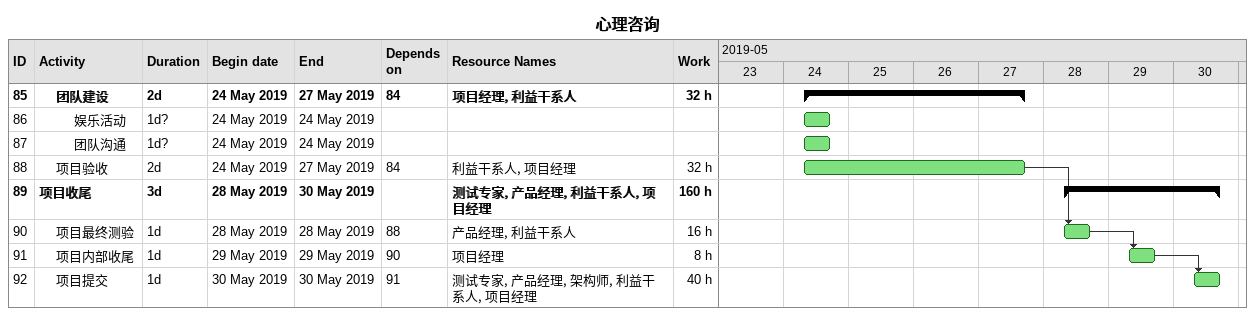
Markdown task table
心理咨询

| ID | Level | Task | Duration | Start | Finish | Predecessors | Resources | Work (h) |
|---|---|---|---|---|---|---|---|---|
| 85 | 2 | **团队建设** | 2d | 2019-05-24 | 2019-05-27 | 84 | 项目经理, 利益干系人 | 32 |
| 86 | 3 | 娱乐活动 | 1d? | 2019-05-24 | 2019-05-24 |  |  |  |
| 87 | 3 | 团队沟通 | 1d? | 2019-05-24 | 2019-05-24 |  |  |  |
| 88 | 2 | 项目验收 | 2d | 2019-05-24 | 2019-05-27 | 84 | 利益干系人, 项目经理 | 32 |
| 89 | 1 | **项目收尾** | 3d | 2019-05-28 | 2019-05-30 |  | 测试专家, 产品经理, 利益干系人, 项目经理 | 160 |
| 90 | 2 | 项目最终测验 | 1d | 2019-05-28 | 2019-05-28 | 88 | 产品经理, 利益干系人 | 16 |
| 91 | 2 | 项目内部收尾 | 1d | 2019-05-29 | 2019-05-29 | 90 | 项目经理 | 8 |
| 92 | 2 | 项目提交 | 1d | 2019-05-30 | 2019-05-30 | 91 | 测试专家, 产品经理, 架构师, 利益干系人, 项目经理 | 40 |
